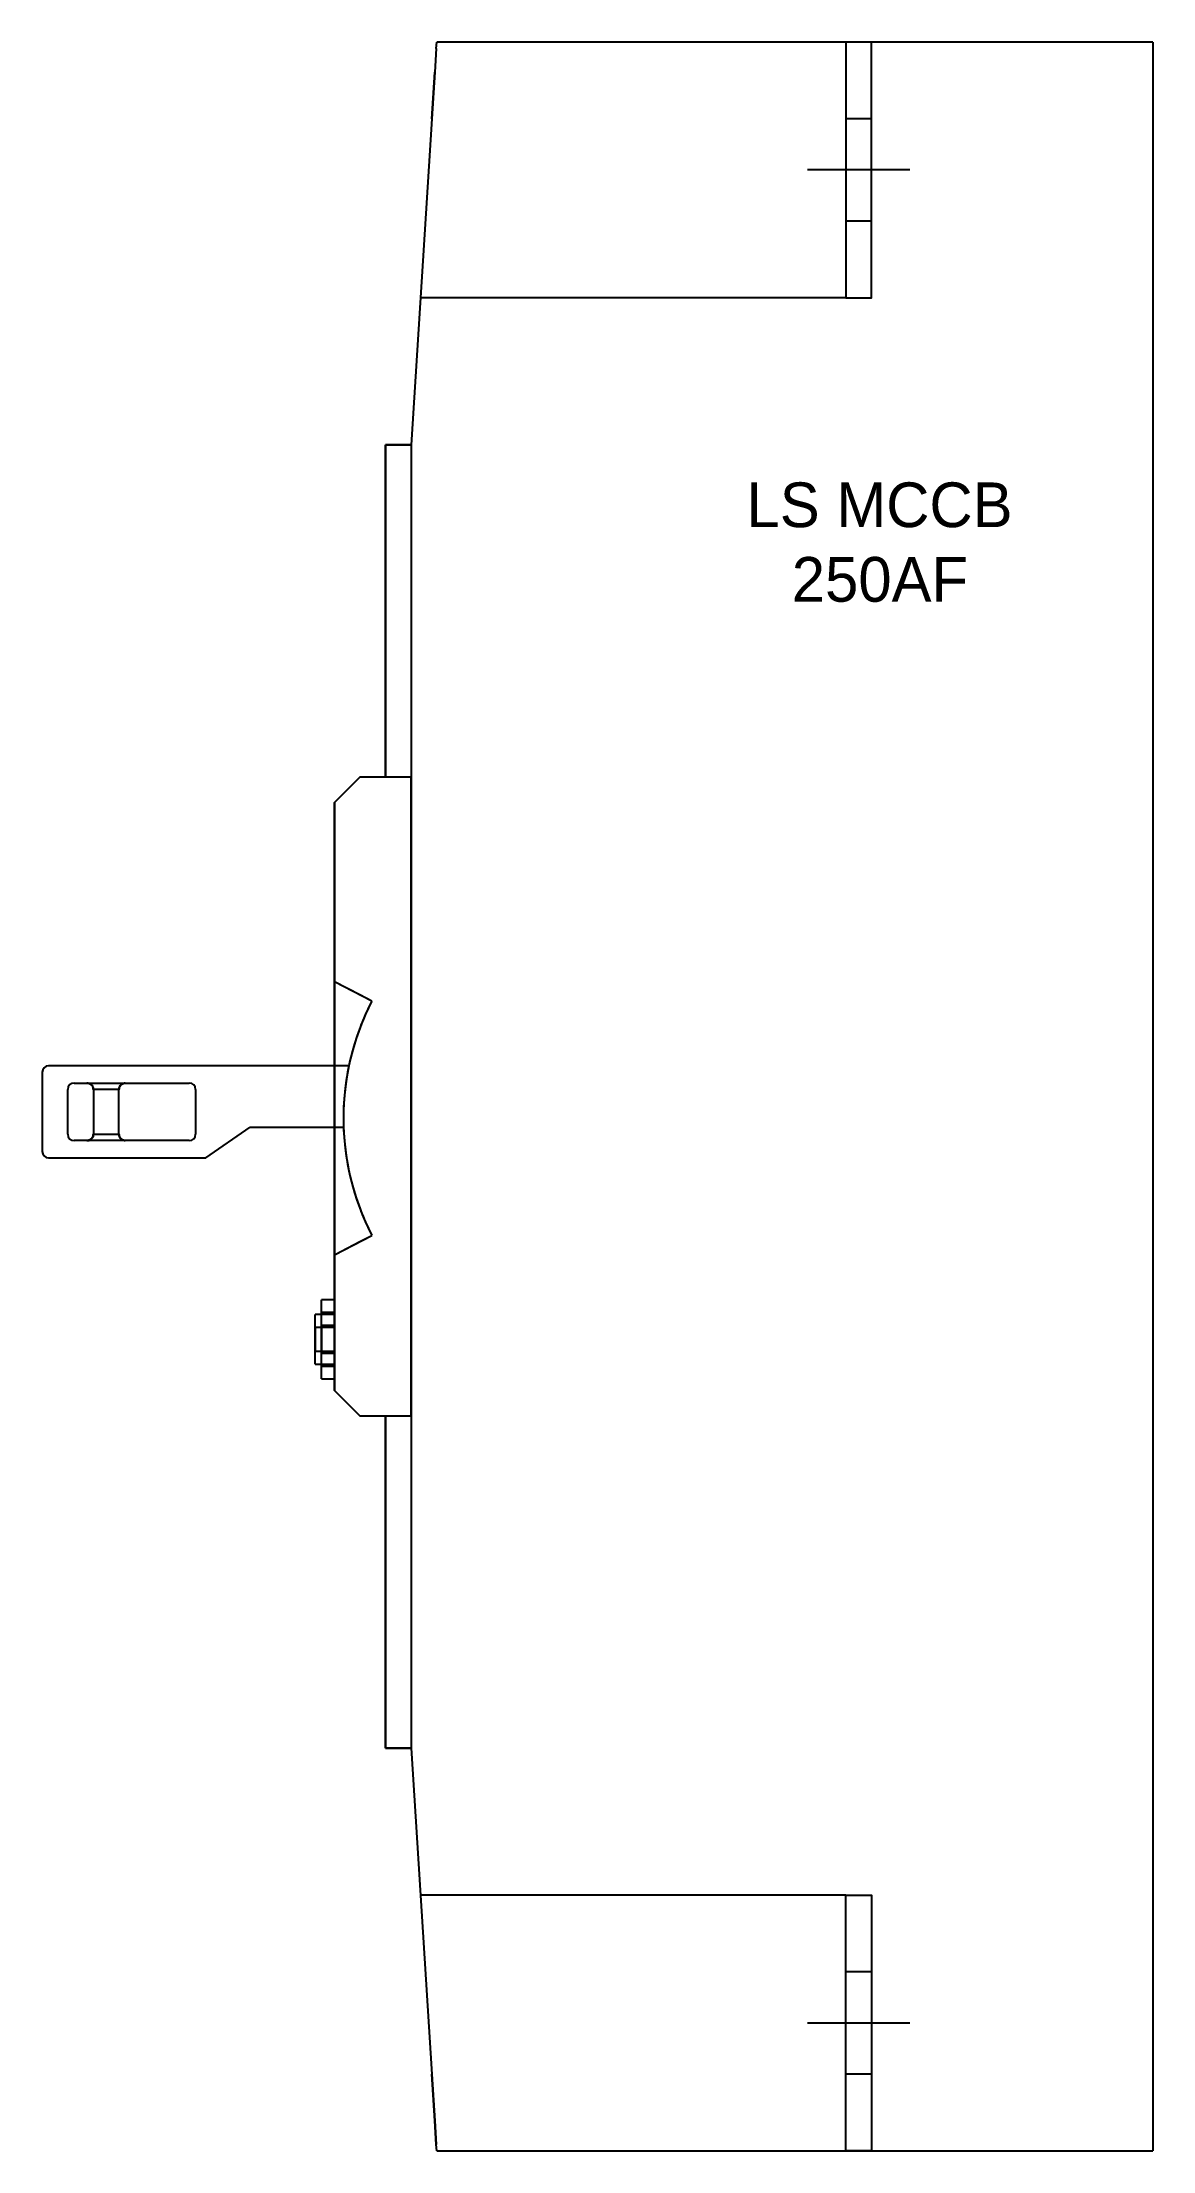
# Model space of a CAD drawing. Header units: inches. Extents: x 0 to 87, y 0 to 165.
import ezdxf

# ---------------------------------------------------------------- set-up
doc = ezdxf.new("R2010")
doc.units = ezdxf.units.IN

# ---------------------------------------------------------------- blocks, each defined once
blk = doc.blocks.new('HCC1 LS 250AF')
at = {"color": 7}
for p, q in [((-56.03, -0.5), (-56, 0)), ((-56.03, -0.5), (-56, 0)), ((0, 0), (-56, 0)), ((0, 0), (-56, 0)), ((0, 0), (0, -165)), ((-56.03, -0.5), (-56.15, -2.36)), ((-56.03, -0.5), (-56.15, -2.36)), ((-56.15, -2.36), (-56.38, -6)), ((-56.38, -6), (-56.15, -2.36)), ((-56.38, -6), (-58, -31.5)), ((-56.38, -6), (-58, -31.5)), ((-22, -6), (-24, -6)), ((-19, -10), (-27, -10)), ((-22, -14), (-24, -14)), ((-24, -20), (-57.27, -20)), ((-60, -31.5), (-60, -57.5)), ((-58, -31.5), (-60, -31.5)), ((-60, -57.5), (-60, -31.5)), ((-60, -31.5), (-58, -31.5)), ((-58, -31.5), (-58, -57.5)), ((-58, -31.5), (-58, -57.5)), ((-64, -59.5), (-62, -57.5)), ((-62, -57.5), (-64, -59.5)), ((-58, -57.5), (-62, -57.5)), ((-58, -57.5), (-62, -57.5)), ((-58, -69), (-58, -57.5)), ((-58, -57.5), (-58, -69)), ((-64, -105.5), (-64, -59.5)), ((-64, -59.5), (-64, -105.5)), ((-58, -69), (-58, -86)), ((-58, -86), (-58, -69)), ((-61.08, -75.03), (-64, -73.52)), ((-62, -74.55), (-64, -73.52)), ((-61.08, -75.03), (-62, -74.55)), ((-86.85, -80.6), (-86.85, -86.8)), ((-86.85, -80.6), (-86.85, -86.8)), ((-68.5, -80.1), (-86.35, -80.1)), ((-68.5, -80.1), (-86.35, -80.1)), ((-62.88, -80.1), (-68.5, -80.1)), ((-62.88, -80.1), (-68.5, -80.1)), ((-84.85, -85.45), (-84.85, -81.95)), ((-84.85, -85.45), (-84.85, -81.95)), ((-84.35, -81.45), (-75.35, -81.45)), ((-84.35, -81.45), (-75.35, -81.45)), ((-82.85, -81.95), (-82.85, -85.45)), ((-80.85, -81.95), (-82.85, -81.95)), ((-82.85, -81.95), (-82.85, -85.45)), ((-80.85, -81.95), (-82.85, -81.95)), ((-80.85, -85.45), (-80.85, -81.95)), ((-80.85, -85.45), (-80.85, -81.95)), ((-74.85, -81.95), (-74.85, -85.45)), ((-74.85, -81.95), (-74.85, -85.45)), ((-82.85, -85.45), (-80.85, -85.45)), ((-82.85, -85.45), (-80.85, -85.45)), ((-74.05, -87.3), (-70.6, -84.89)), ((-74.05, -87.3), (-70.6, -84.89)), ((-70.6, -84.89), (-68.5, -84.89)), ((-70.6, -84.89), (-68.5, -84.89)), ((-68.5, -84.89), (-63.29, -84.89)), ((-68.5, -84.89), (-63.29, -84.89)), ((-86.35, -87.3), (-74.05, -87.3)), ((-86.35, -87.3), (-74.05, -87.3)), ((-75.35, -85.95), (-84.35, -85.95)), ((-75.35, -85.95), (-84.35, -85.95)), ((-58, -107.5), (-58, -86)), ((-58, -86), (-58, -107.5)), ((-64, -94.88), (-61.08, -93.37)), ((-64, -94.88), (-62, -93.85)), ((-62, -93.85), (-61.08, -93.37)), ((-64, -98.4), (-65, -98.4)), ((-65, -100.4), (-65, -98.4)), ((-64, -98.4), (-65, -98.4)), ((-65, -100.4), (-65, -98.4)), ((-64, -99.55), (-65.5, -99.55)), ((-65.5, -100.55), (-65.5, -99.55)), ((-64, -99.55), (-65.5, -99.55)), ((-65.5, -100.55), (-65.5, -99.55)), ((-65.5, -100.55), (-64, -100.55)), ((-65.5, -102.45), (-65.5, -100.55)), ((-65.5, -100.55), (-64, -100.55)), ((-65.5, -100.55), (-65.5, -102.45)), ((-65, -99.4), (-64, -99.4)), ((-64, -99.4), (-65, -99.4)), ((-65, -100.4), (-64, -100.4)), ((-65, -102.6), (-65, -100.4)), ((-65, -100.4), (-64, -100.4)), ((-65, -100.4), (-65, -102.6)), ((-64, -102.45), (-65.5, -102.45)), ((-65.5, -103.45), (-65.5, -102.45)), ((-64, -102.45), (-65.5, -102.45)), ((-65.5, -103.45), (-65.5, -102.45)), ((-65.5, -103.45), (-64, -103.45)), ((-65.5, -103.45), (-64, -103.45)), ((-64, -102.6), (-65, -102.6)), ((-65, -104.6), (-65, -102.6)), ((-64, -102.6), (-65, -102.6)), ((-65, -104.6), (-65, -102.6)), ((-65, -103.6), (-64, -103.6)), ((-64, -103.6), (-65, -103.6)), ((-65, -104.6), (-64, -104.6)), ((-65, -104.6), (-64, -104.6)), ((-64, -105.5), (-62, -107.5)), ((-62, -107.5), (-64, -105.5)), ((-62, -107.5), (-58, -107.5)), ((-62, -107.5), (-58, -107.5)), ((-60, -133.5), (-60, -107.5)), ((-60, -107.5), (-60, -133.5)), ((-58, -107.5), (-58, -133.5)), ((-58, -107.5), (-58, -133.5)), ((-58, -133.5), (-60, -133.5)), ((-60, -133.5), (-58, -133.5)), ((-58, -133.5), (-56.38, -159)), ((-58, -133.5), (-56.38, -159)), ((-24, -145), (-57.27, -145)), ((-22, -151), (-24, -151)), ((-19, -155), (-27, -155)), ((-56.38, -159), (-56.15, -162.64)), ((-56.15, -162.64), (-56.38, -159)), ((-22, -159), (-24, -159)), ((-56.15, -162.64), (-56.03, -164.5)), ((-56.03, -164.5), (-56.15, -162.64)), ((-56, -165), (-56.03, -164.5)), ((-56, -165), (-56.03, -164.5)), ((-56, -165), (0, -165)), ((-56, -165), (0, -165))]:
    blk.add_line(p, q, dxfattribs=at)
for points in [[(-22, 0), (-24, 0), (-24, -20), (-22, -20)], [(-22, -165), (-24, -165), (-24, -145), (-22, -145)]]:
    blk.add_lwpolyline(points, close=True, dxfattribs=at)
for centre, radius, start, end in [((-43.3, -84.2), 20, 152.7108, 207.2892), ((-43.3, -84.2), 20, 152.7108, 159.2175), ((-43.3, -84.2), 20, 159.2175, 200.7825), ((-86.35, -80.6), 0.5, 90, 180), ((-86.35, -80.6), 0.5, 90, 180), ((-84.35, -81.95), 0.5, 90, 180), ((-84.35, -81.95), 0.5, 90, 180), ((-75.35, -81.95), 0.5, 0, 90), ((-75.35, -81.95), 0.5, 0, 90), ((-84.35, -85.45), 0.5, 180, 270), ((-84.35, -85.45), 0.5, 180, 270), ((-75.35, -85.45), 0.5, 270, 0), ((-75.35, -85.45), 0.5, 270, 0), ((-86.35, -86.8), 0.5, 180, 270), ((-86.35, -86.8), 0.5, 180, 270), ((-43.3, -84.2), 20, 200.7825, 207.2892)]:
    blk.add_arc(centre, radius, start, end, dxfattribs=at)
for points, knots in [([(-83.35, -81.45), (-83.29, -81.45), (-83.24, -81.46), (-83.19, -81.47), (-83.14, -81.49), (-83.1, -81.51), (-83.05, -81.55), (-83.01, -81.57), (-82.98, -81.61), (-82.94, -81.65), (-82.89, -81.73), (-82.85, -81.84), (-82.85, -81.95)], [0, 0, 0, 0, 0.232186, 0.232186, 0.232186, 0.45252, 0.45252, 0.45252, 0.649049, 0.649049, 0.649049, 1, 1, 1, 1]), ([(-82.85, -81.95), (-82.85, -81.89), (-82.86, -81.84), (-82.87, -81.79), (-82.89, -81.74), (-82.91, -81.69), (-82.94, -81.65), (-82.98, -81.61), (-83.01, -81.57), (-83.05, -81.55), (-83.14, -81.48), (-83.25, -81.45), (-83.35, -81.45)], [0, 0, 0, 0, 0.171203, 0.171203, 0.171203, 0.350951, 0.350951, 0.350951, 0.54748, 0.54748, 0.54748, 1, 1, 1, 1]), ([(-80.35, -81.45), (-80.4, -81.45), (-80.45, -81.46), (-80.5, -81.47), (-80.55, -81.49), (-80.6, -81.51), (-80.64, -81.55), (-80.68, -81.57), (-80.72, -81.61), (-80.75, -81.65), (-80.81, -81.73), (-80.85, -81.84), (-80.85, -81.95)], [0, 0, 0, 0, 0.2320312, 0.2320312, 0.2320312, 0.4515368, 0.4515368, 0.4515368, 0.6482809, 0.6482809, 0.6482809, 1, 1, 1, 1]), ([(-80.85, -81.95), (-80.85, -81.89), (-80.84, -81.84), (-80.82, -81.79), (-80.8, -81.74), (-80.78, -81.69), (-80.75, -81.65), (-80.72, -81.61), (-80.68, -81.57), (-80.64, -81.55), (-80.55, -81.48), (-80.45, -81.45), (-80.35, -81.45)], [0, 0, 0, 0, 0.1713963, 0.1713963, 0.1713963, 0.3517191, 0.3517191, 0.3517191, 0.5484632, 0.5484632, 0.5484632, 1, 1, 1, 1]), ([(-82.85, -85.45), (-82.85, -85.51), (-82.86, -85.56), (-82.87, -85.61), (-82.89, -85.66), (-82.91, -85.71), (-82.94, -85.75), (-82.98, -85.79), (-83.01, -85.83), (-83.05, -85.85), (-83.14, -85.92), (-83.24, -85.95), (-83.35, -85.95)], [0, 0, 0, 0, 0.1713963, 0.1713963, 0.1713963, 0.3517191, 0.3517191, 0.3517191, 0.5484632, 0.5484632, 0.5484632, 1, 1, 1, 1]), ([(-83.35, -85.95), (-83.29, -85.95), (-83.24, -85.94), (-83.19, -85.93), (-83.14, -85.91), (-83.1, -85.89), (-83.05, -85.85), (-83.01, -85.83), (-82.98, -85.79), (-82.94, -85.75), (-82.89, -85.67), (-82.85, -85.56), (-82.85, -85.45)], [0, 0, 0, 0, 0.2320312, 0.2320312, 0.2320312, 0.4515368, 0.4515368, 0.4515368, 0.6482809, 0.6482809, 0.6482809, 1, 1, 1, 1]), ([(-80.85, -85.45), (-80.85, -85.51), (-80.84, -85.56), (-80.82, -85.61), (-80.8, -85.66), (-80.78, -85.71), (-80.75, -85.75), (-80.72, -85.79), (-80.68, -85.83), (-80.64, -85.85), (-80.55, -85.92), (-80.45, -85.95), (-80.35, -85.95)], [0, 0, 0, 0, 0.171203, 0.171203, 0.171203, 0.350951, 0.350951, 0.350951, 0.54748, 0.54748, 0.54748, 1, 1, 1, 1]), ([(-80.35, -85.95), (-80.45, -85.95), (-80.55, -85.92), (-80.64, -85.85), (-80.68, -85.83), (-80.72, -85.79), (-80.75, -85.75), (-80.81, -85.67), (-80.85, -85.56), (-80.85, -85.45)], [0, 0, 0, 0, 0.4525204, 0.4525204, 0.4525204, 0.649049, 0.649049, 0.649049, 1, 1, 1, 1])]:
    blk.add_open_spline(points, degree=3, knots=knots, dxfattribs=at)
at = {"color": 7, "insert": (-40.06, -34.45), "char_height": 3.5, "attachment_point": 1}
blk.add_mtext_dynamic_manual_height_columns('\\pi8.28487;{\\C1;LS MCCB\\P\\pi11.82426;250AF}', width=37.6867, gutter_width=1, heights=[0], dxfattribs=at)

msp = doc.modelspace()

# ---------------------------------------------------------------- block references
msp.add_blockref('HCC1 LS 250AF', (86.85, 165))

doc.saveas('drawing.dxf')
